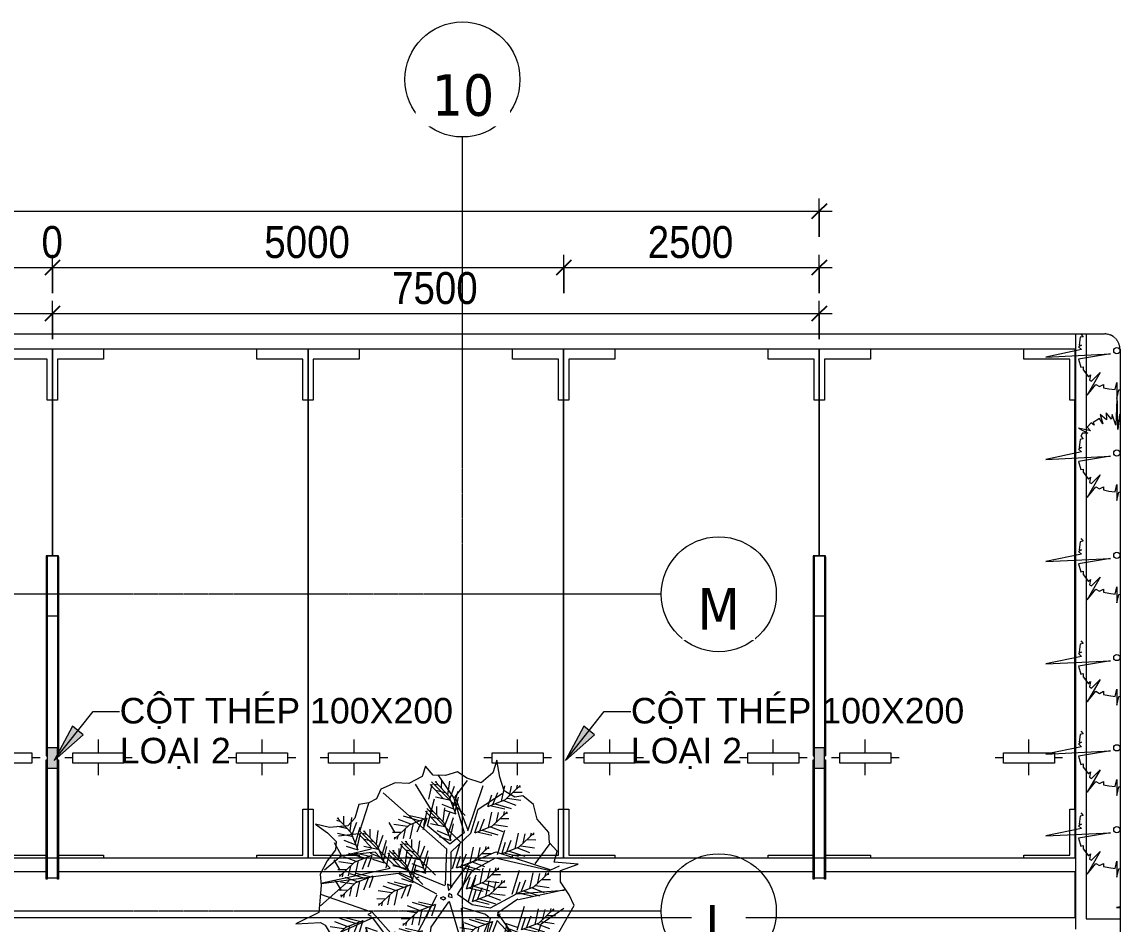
# Model space of a CAD drawing. Header units: millimetres. Extents: x 60855 to 206000, y 5274 to 78634.
# Drawn here: x 87445 to 98184, y 69812 to 78634 of the extents above; entities that cross this region are included whole.
import ezdxf

# ---------------------------------------------------------------- set-up
doc = ezdxf.new("R2010")
doc.units = ezdxf.units.MM
for name, pattern in [('Dash - Tight', [4.5, 3, -1.5]), ('Grid Line', [22.225, 12.7, -3.175, 3.175, -3.175]), ('Hidden', [7.14375, 4.7625, -2.38125])]:
    doc.linetypes.add(name, pattern=pattern)
for name, color, linetype, lineweight in [('A-ANNO-DIMS', 211, 'Continuous', 9), ('A-ANNO-DIMS-125', 211, 'Continuous', 9), ('A-DETL-GENF-1', 7, 'Continuous', 9), ('A-DETL-GENF-2', 92, 'Dash - Tight', 9), ('A-DETL-GENF-3', 92, 'Hidden', 18), ('A-DETL-THIN', 151, 'Continuous', 9), ('A-FLOR', 192, 'Continuous', 9), ('A-WALL', 113, 'Continuous', 9), ('C-PRKG', 70, 'Continuous', 9), ('G-ANNO-TEXT-1', 7, 'Continuous', 9), ('G-IMPT', 8, 'Continuous', 9), ('L-PLNT-1', 253, 'Continuous', 9), ('S-COLS', 52, 'Continuous', 9), ('S-GRID-1', 1, 'Grid Line', 9), ('S-GRID-IDEN', 1, 'Continuous', 9)]:
    doc.layers.add(name, color=color, linetype=linetype, lineweight=lineweight)
doc.styles.add('Arial', font='arial.ttf', dxfattribs={"height": 250})
doc.styles.add('Tahoma_B', font='tahomabd.ttf', dxfattribs={"height": 406.25})
doc.styles.add('UTM Avo', font='', dxfattribs={"width": 0.9, "height": 312.5})
doc.styles.get('UTM Avo').set_extended_font_data('UTM Avo')
doc.dimstyles.new('1_Dim_chi_tiet_2_5', dxfattribs={"dimscale": 304.8, "dimtxt": 312.281546, "dimasz": 0.492126, "dimexe": 0.410105, "dimexo": 0.0625, "dimgap": 0.04101, "dimtad": 1, "dimdec": 0, "dimrnd": 5, "dimzin": 0, "dimdsep": 46, "dimtxsty": 'UTM Avo', "dimblk1": 'OBLIQUE', "dimblk2": 'OBLIQUE', "dimsah": 1, "dimcen": 0.09, "dimdle": 0.410105, "dimazin": 0, "dimtfac": 1, "dimtdec": 4, "dimtix": 1, "dimtmove": 0, "dimatfit": 3, "dimfxl": 0.82021, "dimfxlon": 1, "dimtvp": 1, "dimtolj": 1, "dimtzin": 0, "dimarcsym": 2})

# ---------------------------------------------------------------- blocks, each defined once
blk = doc.blocks.new('xe oto1 - xe oto-V7-TKCS_NHÀ XE 1 - MẶT BẰNG COTE _1_000')
at = {"layer": 'C-PRKG'}
for p, q in [((-2500, 0), (0, 0)), ((-2500, -1016), (-2500, 0)), ((-500, 0), (0, 0)), ((-500, -100), (-500, 0)), ((0, 0), (0, -500)), ((0, 0), (0, -2025)), ((-2500, 0), (-2000, 0)), ((-2500, -500), (-2500, 0)), ((-2450, -100), (-2450, -500)), ((-2000, -100), (-2450, -100)), ((-2000, 0), (-2000, -100)), ((-50, -100), (-500, -100)), ((-50, -500), (-50, -100)), ((-2450, -500), (-2500, -500)), ((-2500, -500), (-2500, -1000)), ((-2500, -1000), (-2500, -500)), ((0, -500), (-50, -500)), ((0, -500), (0, -2025)), ((0, -2025), (0, -500)), ((-2050, -3950), (-2050, -3820)), ((-2050, -3950), (-2050, -3820)), ((-450, -3950), (-450, -3820)), ((-450, -3950), (-450, -3820)), ((-2300, -3950), (-1800, -3950)), ((-2300, -4050), (-2300, -3950)), ((-1800, -3950), (-1800, -4050)), ((-700, -3950), (-200, -3950)), ((-700, -4050), (-700, -3950)), ((-200, -3950), (-200, -4050)), ((-2300, -4000), (-2380, -4000)), ((-2300, -4000), (-2380, -4000)), ((-1800, -4050), (-2300, -4050)), ((-2050, -4170), (-2050, -4050)), ((-2050, -4170), (-2050, -4050)), ((-1720, -4000), (-1800, -4000)), ((-1720, -4000), (-1800, -4000)), ((-700, -4000), (-780, -4000)), ((-700, -4000), (-780, -4000)), ((-200, -4050), (-700, -4050)), ((-450, -4170), (-450, -4050)), ((-450, -4170), (-450, -4050)), ((-120, -4000), (-200, -4000)), ((-120, -4000), (-200, -4000)), ((-2500, -4500), (-2450, -4500)), ((-2450, -4500), (-2450, -4950)), ((-2450, -4950), (-2000, -4950)), ((-2000, -4950), (-2000, -4980)), ((-500, -4950), (-60, -4950)), ((-500, -4980), (-500, -4950))]:
    blk.add_line(p, q, dxfattribs=at)
blk = doc.blocks.new('xe oto1 - xe oto-V5-TKCS_NHÀ XE 1 - MẶT BẰNG COTE _1_000')
at = {"layer": 'C-PRKG'}
for p, q in [((-2500, 0), (0, 0)), ((-2500, -4980), (-2500, 0)), ((-500, 0), (0, 0)), ((-500, -100), (-500, 0)), ((0, 0), (0, -500)), ((0, 0), (0, -4980)), ((-2500, 0), (-2000, 0)), ((-2500, -500), (-2500, 0)), ((-2450, -100), (-2450, -500)), ((-2000, -100), (-2450, -100)), ((-2000, 0), (-2000, -100)), ((-50, -100), (-500, -100)), ((-50, -500), (-50, -100)), ((-2450, -500), (-2500, -500)), ((-2500, -500), (-2500, -4500)), ((-2500, -4500), (-2500, -500)), ((0, -500), (-50, -500)), ((0, -500), (0, -4500)), ((0, -4500), (0, -500)), ((-2050, -3950), (-2050, -3820)), ((-2050, -3950), (-2050, -3820)), ((-450, -3950), (-450, -3820)), ((-450, -3950), (-450, -3820)), ((-2300, -3950), (-1800, -3950)), ((-2300, -4050), (-2300, -3950)), ((-1800, -3950), (-1800, -4050)), ((-700, -3950), (-200, -3950)), ((-700, -4050), (-700, -3950)), ((-200, -3950), (-200, -4050)), ((-2300, -4000), (-2380, -4000)), ((-2300, -4000), (-2380, -4000)), ((-1800, -4050), (-2300, -4050)), ((-2050, -4170), (-2050, -4050)), ((-2050, -4170), (-2050, -4050)), ((-1720, -4000), (-1800, -4000)), ((-1720, -4000), (-1800, -4000)), ((-700, -4000), (-780, -4000)), ((-700, -4000), (-780, -4000)), ((-200, -4050), (-700, -4050)), ((-450, -4170), (-450, -4050)), ((-450, -4170), (-450, -4050)), ((-120, -4000), (-200, -4000)), ((-120, -4000), (-200, -4000)), ((-2500, -4500), (-2450, -4500)), ((-2500, -4980), (-2500, -4500)), ((-2450, -4500), (-2450, -4950)), ((-50, -4500), (0, -4500)), ((-50, -4950), (-50, -4500)), ((0, -4500), (0, -4980)), ((-2450, -4950), (-2000, -4950)), ((-2000, -4950), (-2000, -4980)), ((-500, -4950), (-50, -4950)), ((-500, -4980), (-500, -4950))]:
    blk.add_line(p, q, dxfattribs=at)
blk = doc.blocks.new('xe oto1 - xe oto-615462-TKCS_NHÀ XE 1 - MẶT BẰNG COTE _1_000')
at = {"layer": 'C-PRKG'}
for p, q in [((-2500, 0), (0, 0)), ((-2500, -2025), (-2500, 0)), ((-500, 0), (0, 0)), ((-500, -100), (-500, 0)), ((0, 0), (0, -500)), ((0, 0), (0, -4980)), ((-2500, 0), (-2000, 0)), ((-2500, -500), (-2500, 0)), ((-2450, -100), (-2450, -500)), ((-2000, -100), (-2450, -100)), ((-2000, 0), (-2000, -100)), ((-50, -100), (-500, -100)), ((-50, -500), (-50, -100)), ((-2450, -500), (-2500, -500)), ((-2500, -500), (-2500, -2025)), ((-2500, -2025), (-2500, -500)), ((0, -500), (-50, -500)), ((0, -500), (0, -4500)), ((0, -4500), (0, -500)), ((-2050, -3950), (-2050, -3820)), ((-2050, -3950), (-2050, -3820)), ((-450, -3950), (-450, -3820)), ((-450, -3950), (-450, -3820)), ((-2300, -3950), (-1800, -3950)), ((-2300, -4050), (-2300, -3950)), ((-1800, -3950), (-1800, -4050)), ((-700, -3950), (-200, -3950)), ((-700, -4050), (-700, -3950)), ((-200, -3950), (-200, -4050)), ((-2300, -4000), (-2380, -4000)), ((-2300, -4000), (-2380, -4000)), ((-1800, -4050), (-2300, -4050)), ((-2050, -4170), (-2050, -4050)), ((-2050, -4170), (-2050, -4050)), ((-1720, -4000), (-1800, -4000)), ((-1720, -4000), (-1800, -4000)), ((-700, -4000), (-780, -4000)), ((-700, -4000), (-780, -4000)), ((-200, -4050), (-700, -4050)), ((-450, -4170), (-450, -4050)), ((-450, -4170), (-450, -4050)), ((-120, -4000), (-200, -4000)), ((-120, -4000), (-200, -4000)), ((-50, -4500), (0, -4500)), ((-50, -4950), (-50, -4500)), ((0, -4500), (0, -4980)), ((-2440, -4950), (-2000, -4950)), ((-2000, -4950), (-2000, -4980)), ((-500, -4950), (-50, -4950)), ((-500, -4980), (-500, -4950))]:
    blk.add_line(p, q, dxfattribs=at)
blk = doc.blocks.new('xe oto1 - xe oto-V3-TKCS_NHÀ XE 1 - MẶT BẰNG COTE _1_000')
at = {"layer": 'C-PRKG'}
for p, q in [((-2500, 0), (0, 0)), ((-2500, -4980), (-2500, 0)), ((-500, 0), (0, 0)), ((-500, -100), (-500, 0)), ((0, 0), (0, -500)), ((0, 0), (0, -2025)), ((-2500, 0), (-2000, 0)), ((-2500, -500), (-2500, 0)), ((-2450, -100), (-2450, -500)), ((-2000, -100), (-2450, -100)), ((-2000, 0), (-2000, -100)), ((-50, -100), (-500, -100)), ((-50, -500), (-50, -100)), ((-2450, -500), (-2500, -500)), ((-2500, -500), (-2500, -4500)), ((-2500, -4500), (-2500, -500)), ((0, -500), (-50, -500)), ((0, -500), (0, -2025)), ((0, -2025), (0, -500)), ((-2050, -3950), (-2050, -3820)), ((-2050, -3950), (-2050, -3820)), ((-450, -3950), (-450, -3820)), ((-450, -3950), (-450, -3820)), ((-2300, -3950), (-1800, -3950)), ((-2300, -4050), (-2300, -3950)), ((-1800, -3950), (-1800, -4050)), ((-700, -3950), (-200, -3950)), ((-700, -4050), (-700, -3950)), ((-200, -3950), (-200, -4050)), ((-2300, -4000), (-2380, -4000)), ((-2300, -4000), (-2380, -4000)), ((-1800, -4050), (-2300, -4050)), ((-2050, -4170), (-2050, -4050)), ((-2050, -4170), (-2050, -4050)), ((-1720, -4000), (-1800, -4000)), ((-1720, -4000), (-1800, -4000)), ((-700, -4000), (-780, -4000)), ((-700, -4000), (-780, -4000)), ((-200, -4050), (-700, -4050)), ((-450, -4170), (-450, -4050)), ((-450, -4170), (-450, -4050)), ((-120, -4000), (-200, -4000)), ((-120, -4000), (-200, -4000)), ((-2500, -4500), (-2450, -4500)), ((-2500, -4980), (-2500, -4500)), ((-2450, -4500), (-2450, -4950)), ((-2450, -4950), (-2000, -4950)), ((-2000, -4950), (-2000, -4980)), ((-500, -4950), (-60, -4950)), ((-500, -4980), (-500, -4950))]:
    blk.add_line(p, q, dxfattribs=at)
blk = doc.blocks.new('CAY GIANG HUONG - CAY GIANG HUONG_dwg-2249777-TKCS_NHÀ XE 1 - MẶT BẰNG COTE _1_000')
at = {"layer": 'G-IMPT'}
for p, q in [((-172, 1068), (-368, 1383)), ((-205, 1203), (-164, 1385)), ((-26, 1206), (-188, 1381)), ((242, 1000), (-171, 1413)), ((-91, 1372), (-132, 1382)), ((-111, 1404), (-112, 1417)), ((-47, 1330), (-46, 1436)), ((29, 1254), (52, 1420)), ((56, 1212), (112, 1362)), ((273, 815), (459, 1368)), ((685, 1175), (725, 1365)), ((781, 1243), (808, 1360)), ((872, 1332), (882, 1373)), ((903, 1352), (917, 1352)), ((66, 1185), (-124, 1225)), ((-2, 1281), (-119, 1308)), ((95, 1109), (154, 1301)), ((117, 1043), (158, 1226)), ((519, 1112), (566, 1255)), ((580, 1137), (638, 1283)), ((753, 1212), (920, 1189)), ((830, 1288), (936, 1286)), ((184, 675), (-230, 1088)), ((-169, 1079), (-170, 1092)), ((-105, 1005), (-104, 1111)), ((104, 1081), (-42, 1138)), ((-30, 928), (-7, 1095)), ((543, 1124), (726, 1083)), ((609, 1146), (801, 1087)), ((711, 1185), (862, 1129)), ((-1286, 930), (-1327, 940)), ((-1307, 962), (-1307, 975)), ((-1242, 888), (-1241, 994)), ((-1167, 811), (-1144, 978)), ((-422, 896), (-573, 953)), ((-320, 935), (-512, 995)), ((-254, 957), (-437, 998)), ((-291, 945), (-349, 799)), ((-230, 970), (-277, 826)), ((-264, 878), (-223, 1060)), ((-84, 881), (-246, 1055)), ((-149, 1047), (-190, 1057)), ((-61, 956), (-177, 983)), ((129, 1020), (-15, 1067)), ((-3, 886), (54, 1037)), ((36, 784), (96, 976)), ((421, 815), (478, 961)), ((526, 852), (565, 1043)), ((622, 921), (649, 1038)), ((670, 965), (776, 964)), ((712, 1009), (723, 1050)), ((744, 1030), (758, 1030)), ((-1198, 839), (-1315, 866)), ((-1140, 769), (-1083, 920)), ((-1101, 667), (-1042, 859)), ((-985, 802), (-985, 816)), ((-920, 729), (-919, 834)), ((-845, 652), (-822, 818)), ((-693, 916), (-621, 791)), ((-464, 869), (-631, 892)), ((-492, 838), (-519, 722)), ((-396, 907), (-436, 716)), ((8, 860), (-183, 900)), ((46, 755), (-101, 813)), ((58, 718), (99, 901)), ((360, 790), (407, 933)), ((449, 824), (642, 765)), ((552, 863), (702, 806)), ((594, 890), (760, 867)), ((635, 526), (725, 821)), ((-1129, 743), (-1320, 783)), ((-1092, 638), (-1238, 696)), ((-1079, 601), (-1038, 784)), ((-964, 771), (-1005, 781)), ((-876, 680), (-992, 707)), ((-818, 610), (-761, 760)), ((-779, 508), (-719, 700)), ((-541, 794), (-647, 795)), ((-615, 730), (-628, 729)), ((-583, 750), (-593, 709)), ((-124, 271), (-537, 684)), ((-477, 675), (-478, 689)), ((-413, 602), (-412, 707)), ((-338, 525), (-315, 691)), ((71, 694), (-73, 742)), ((384, 802), (566, 761)), ((687, 531), (734, 675)), ((748, 556), (805, 702)), ((853, 594), (892, 784)), ((949, 663), (976, 779)), ((998, 707), (1103, 706)), ((1040, 751), (1050, 792)), ((1071, 771), (1085, 772)), ((-1067, 577), (-1210, 624)), ((-991, 479), (-1183, 538)), ((-925, 501), (-1108, 542)), ((-807, 584), (-998, 623)), ((-757, 442), (-716, 624)), ((-724, 363), (-683, 546)), ((-545, 366), (-706, 541)), ((-277, 160), (-690, 573)), ((-610, 533), (-651, 543)), ((-630, 564), (-631, 578)), ((-572, 474), (-531, 657)), ((-566, 491), (-565, 597)), ((-392, 477), (-554, 652)), ((-457, 643), (-498, 654)), ((-490, 414), (-467, 580)), ((-369, 553), (-485, 580)), ((-311, 483), (-254, 633)), ((-271, 380), (-212, 573)), ((84, 356), (175, 651)), ((302, 424), (342, 615)), ((398, 493), (425, 610)), ((447, 537), (553, 536)), ((489, 581), (499, 622)), ((521, 602), (534, 602)), ((711, 544), (893, 503)), ((777, 565), (969, 506)), ((879, 605), (1029, 548)), ((921, 632), (1087, 608)), ((1098, 412), (1279, 658)), ((-1364, 459), (-1291, 334)), ((-1135, 412), (-1302, 436)), ((-1093, 439), (-1244, 496)), ((-1067, 450), (-1107, 260)), ((-962, 488), (-1020, 342)), ((-901, 513), (-948, 369)), ((-769, 479), (-916, 536)), ((-744, 418), (-888, 465)), ((-521, 442), (-638, 469)), ((-300, 457), (-490, 496)), ((-463, 372), (-407, 522)), ((-424, 270), (-365, 462)), ((-262, 352), (-408, 409)), ((-250, 315), (-209, 497)), ((136, 362), (184, 505)), ((197, 387), (255, 533)), ((328, 435), (479, 378)), ((370, 462), (537, 439)), ((-1212, 337), (-1318, 338)), ((-1285, 273), (-1299, 272)), ((-1254, 293), (-1264, 252)), ((-1163, 382), (-1190, 265)), ((-975, 228), (-1167, 287)), ((-909, 250), (-1091, 291)), ((-453, 346), (-643, 386)), ((-415, 241), (-561, 299)), ((-402, 204), (-361, 387)), ((-237, 291), (-381, 338)), ((160, 374), (343, 333)), ((203, 100), (294, 394)), ((226, 396), (418, 337)), ((317, 130), (374, 276)), ((422, 168), (461, 358)), ((518, 236), (545, 353)), ((566, 281), (672, 280)), ((608, 325), (619, 366)), ((640, 345), (654, 346)), ((814, 40), (904, 335)), ((1032, 108), (1071, 299)), ((1128, 177), (1155, 293)), ((1218, 265), (1229, 306)), ((1250, 285), (1264, 286)), ((-1527, -104), (-1176, 209)), ((-1348, 209), (-1275, 83)), ((-1119, 162), (-1285, 185)), ((-1077, 189), (-1227, 245)), ((-1051, 199), (-1091, 9)), ((-946, 237), (-1003, 91)), ((-885, 262), (-932, 119)), ((-613, 83), (-763, 140)), ((-511, 123), (-703, 182)), ((-445, 144), (-628, 185)), ((-390, 180), (-533, 227)), ((-421, 157), (-468, 13)), ((256, 105), (303, 249)), ((277, -56), (367, 239)), ((345, 139), (537, 80)), ((448, 178), (598, 122)), ((490, 205), (656, 182)), ((495, 12), (535, 202)), ((591, 80), (618, 197)), ((682, 169), (692, 210)), ((713, 189), (727, 190)), ((866, 45), (913, 189)), ((927, 70), (984, 216)), ((1100, 146), (1266, 123)), ((1176, 221), (1282, 220)), ((-1196, 87), (-1301, 88)), ((-1269, 22), (-1283, 22)), ((-1238, 42), (-1248, 1)), ((-1147, 131), (-1174, 14)), ((-655, 56), (-822, 79)), ((-683, 25), (-710, -91)), ((-587, 94), (-627, -96)), ((-482, 132), (-540, -14)), ((280, 117), (462, 76)), ((329, -51), (376, 93)), ((390, -26), (448, 120)), ((521, 23), (671, -34)), ((563, 50), (729, 26)), ((640, 125), (745, 124)), ((890, 58), (1072, 17)), ((1460, 92), (891, -28)), ((955, 80), (1148, 20)), ((1058, 119), (1208, 62)), ((-732, -19), (-838, -18)), ((-805, -83), (-819, -84)), ((-774, -63), (-784, -104)), ((-316, -159), (-466, -102)), ((-213, -120), (-405, -60)), ((-148, -98), (-330, -57)), ((-185, -110), (-242, -257)), ((-124, -85), (-171, -229)), ((353, -39), (536, -80)), ((419, -17), (611, -76)), ((878, -400), (968, -105)), ((1283, -175), (1293, -134)), ((-1098, -318), (-1290, -258)), ((-1033, -296), (-1215, -255)), ((-434, -261), (-540, -260)), ((-358, -186), (-524, -163)), ((-386, -217), (-413, -333)), ((-290, -148), (-329, -339)), ((550, -307), (368, -266)), ((930, -395), (977, -251)), ((991, -370), (1048, -224)), ((1096, -332), (1136, -141)), ((1192, -263), (1219, -147)), ((1241, -219), (1346, -220)), ((1314, -155), (1328, -154)), ((-1243, -384), (-1409, -361)), ((-1201, -357), (-1351, -300)), ((-1175, -346), (-1214, -537)), ((-1070, -309), (-1127, -455)), ((-1009, -283), (-1056, -427)), ((-965, -388), (-1006, -571)), ((-978, -364), (-834, -411)), ((-373, -442), (-565, -382)), ((-508, -325), (-522, -326)), ((-307, -420), (-490, -379)), ((-476, -305), (-487, -346)), ((340, -395), (174, -372)), ((382, -368), (232, -311)), ((484, -329), (292, -269)), ((408, -357), (369, -548)), ((513, -320), (456, -466)), ((574, -294), (527, -438)), ((744, -338), (703, -521)), ((731, -315), (875, -362)), ((757, -376), (903, -433)), ((954, -382), (1136, -423)), ((1020, -360), (1212, -420)), ((1122, -321), (1272, -378)), ((1164, -294), (1330, -317)), ((-1319, -459), (-1425, -458)), ((-1393, -524), (-1407, -524)), ((-1361, -503), (-1372, -544)), ((-1271, -415), (-1298, -531)), ((-943, -454), (-1003, -646)), ((-804, -526), (-997, -730)), ((-953, -425), (-806, -483)), ((-915, -530), (-724, -570)), ((-517, -508), (-683, -485)), ((-475, -481), (-625, -424)), ((-449, -470), (-489, -661)), ((-344, -433), (-401, -579)), ((-283, -407), (-330, -551)), ((263, -470), (158, -469)), ((190, -535), (176, -535)), ((221, -514), (211, -555)), ((312, -426), (285, -542)), ((766, -404), (706, -596)), ((805, -507), (748, -657)), ((794, -481), (985, -520)), ((900, -568), (1205, -526)), ((1066, -498), (1025, -680)), ((1054, -474), (1197, -521)), ((1079, -535), (1225, -592)), ((-904, -556), (-961, -707)), ((-877, -598), (-900, -765)), ((-846, -626), (-730, -653)), ((-594, -583), (-699, -582)), ((-667, -648), (-681, -648)), ((-462, -721), (-654, -661)), ((-636, -627), (-646, -668)), ((-397, -699), (-579, -658)), ((-545, -539), (-572, -655)), ((374, -729), (182, -669)), ((440, -707), (257, -666)), ((832, -549), (809, -715)), ((863, -576), (979, -604)), ((907, -625), (906, -731)), ((951, -667), (992, -678)), ((1088, -564), (1029, -756)), ((1127, -666), (1070, -816)), ((1116, -640), (1307, -680)), ((1429, -657), (1375, -704)), ((-1035, -715), (-1353, -730)), ((-1123, -1024), (-981, -712)), ((-881, -821), (-801, -777)), ((-802, -675), (-803, -781)), ((-607, -787), (-773, -764)), ((-758, -717), (-717, -727)), ((-737, -748), (-737, -762)), ((-565, -760), (-715, -703)), ((-539, -749), (-578, -940)), ((-434, -711), (-491, -857)), ((-373, -686), (-420, -830)), ((230, -795), (64, -772)), ((272, -768), (122, -711)), ((298, -757), (258, -948)), ((403, -719), (345, -866)), ((464, -694), (417, -838)), ((525, -799), (669, -846)), ((972, -699), (972, -712)), ((1154, -708), (1131, -874)), ((1185, -736), (1302, -763)), ((1229, -785), (1228, -890)), ((-683, -862), (-789, -861)), ((-757, -926), (-771, -927)), ((-725, -906), (-736, -947)), ((-635, -818), (-662, -934)), ((-63, -998), (-255, -939)), ((3, -976), (-180, -935)), ((153, -870), (47, -869)), ((80, -935), (66, -935)), ((111, -914), (101, -955)), ((202, -826), (175, -942)), ((537, -823), (496, -1005)), ((559, -888), (500, -1080)), ((550, -860), (696, -917)), ((959, -900), (1207, -840)), ((1273, -827), (1314, -837)), ((1294, -858), (1294, -872)), ((-724, -1082), (-875, -1025)), ((-622, -1043), (-814, -983)), ((-556, -1021), (-739, -980)), ((-698, -1071), (-738, -1262)), ((-593, -1033), (-651, -1180)), ((-532, -1008), (-579, -1152)), ((-207, -1064), (-374, -1041)), ((-165, -1037), (-316, -981)), ((-139, -1027), (-179, -1217)), ((-34, -989), (-92, -1135)), ((27, -964), (-20, -1107)), ((344, -1111), (152, -1052)), ((410, -1089), (228, -1048)), ((598, -991), (542, -1141)), ((588, -965), (778, -1004)), ((625, -1033), (602, -1199)), ((656, -1061), (773, -1088)), ((-843, -1184), (-949, -1183)), ((-766, -1109), (-933, -1086)), ((-794, -1140), (-821, -1256)), ((-367, -1147), (-648, -1367)), ((-284, -1140), (-390, -1138)), ((-357, -1204), (-371, -1205)), ((-326, -1184), (-336, -1225)), ((-235, -1095), (-262, -1212)), ((-29, -1131), (44, -1256)), ((200, -1177), (34, -1154)), ((242, -1150), (92, -1094)), ((268, -1140), (229, -1330)), ((312, -1452), (414, -1089)), ((373, -1102), (316, -1248)), ((434, -1077), (387, -1221)), ((493, -1206), (688, -1316)), ((701, -1109), (700, -1215)), ((745, -1151), (786, -1162)), ((765, -1183), (766, -1197)), ((-916, -1249), (-930, -1249)), ((-885, -1228), (-895, -1269)), ((-169, -1380), (-361, -1320)), ((-104, -1358), (-286, -1317)), ((-53, -1300), (144, -1490)), ((123, -1253), (18, -1252)), ((50, -1317), (36, -1318)), ((81, -1297), (71, -1338)), ((172, -1208), (145, -1325)), ((621, -1255), (702, -1212)), ((-314, -1446), (-480, -1423)), ((-272, -1419), (-422, -1362)), ((-246, -1408), (-285, -1599)), ((-141, -1370), (-198, -1517)), ((-80, -1345), (-127, -1489)), ((-390, -1521), (-496, -1520)), ((-464, -1585), (-478, -1586)), ((-432, -1565), (-443, -1606)), ((-342, -1477), (-369, -1593))]:
    blk.add_line(p, q, dxfattribs=at)
at = {"layer": 'G-IMPT', "flags": 128}
for points in [[(1327, 432), (1366, 567), (1272, 669), (1263, 796), (1120, 958), (1076, 1138), (944, 1243), (846, 1225), (718, 1302), (664, 1469), (626, 1680), (578, 1523), (436, 1400), (261, 1458), (146, 1536), (2, 1491), (-150, 1494), (-246, 1605), (-287, 1480), (-448, 1392), (-615, 1402), (-790, 1322), (-845, 1204), (-938, 1158), (-1061, 1136), (-1108, 970), (-1192, 876), (-1416, 856), (-1588, 895), (-1443, 792), (-1335, 683), (-1343, 583), (-1445, 447), (-1530, 284), (-1519, 148), (-1549, -183), (-1828, -321), (-1527, -308), (-1472, -337), (-1399, -463), (-1386, -608), (-1287, -808), (-1167, -915), (-1114, -1073), (-990, -1130), (-830, -1250), (-730, -1242), (-697, -1286), (-704, -1465), (-557, -1291), (-508, -1430), (-438, -1467), (-317, -1505), (-286, -1539), (-233, -1480), (80, -1465), (166, -1519), (320, -1462), (437, -1481), (553, -1638), (661, -1816), (618, -1646), (576, -1407), (634, -1308), (913, -1239), (1007, -1124), (1150, -931), (1231, -887), (1355, -875), (1383, -673), (1317, -586), (1370, -458), (1572, -97), (1511, 31), (1408, 190), (1408, 328), (1622, 405)], [(24, 164), (38, 84), (83, 133)], [(-66, -9), (-24, -30), (6, -10), (-29, 6)], [(34, 11), (82, -1), (77, 33), (44, 48)]]:
    blk.add_lwpolyline(points, close=True, dxfattribs=at)
for points in [[(-94, 1499), (104, 1215), (229, 792), (54, 650), (-220, 877), (-134, 1207)], [(127, 1021), (44, 1234), (-128, 1416)], [(274, 829), (119, 1232), (269, 1428)], [(521, 1113), (734, 1197), (915, 1369)], [(2, 150), (15, 591), (-763, 1280)], [(65, 125), (70, 558), (308, 784), (398, 1079), (691, 1272)], [(-6, 141), (-631, 398), (-1045, 811), (-937, 1153)], [(69, 696), (-15, 909), (-186, 1090)], [(-1068, 579), (-1152, 792), (-1323, 973)], [(-232, 968), (-445, 884), (-626, 713)], [(361, 791), (575, 875), (756, 1047)], [(-746, 419), (-830, 633), (-1001, 814)], [(-899, 604), (-1061, 779), (-1308, 748)], [(-239, 292), (-323, 506), (-494, 687)], [(688, 533), (902, 617), (1083, 788)], [(-1509, 177), (-677, 360), (-859, 553), (-1265, 507), (-907, 596)], [(-1478, 336), (-1272, 513), (-1356, 666)], [(-392, 182), (-475, 395), (-647, 576)], [(73, 134), (285, 415), (617, 557), (1288, 338), (1392, 386)], [(138, 363), (351, 447), (532, 619)], [(-903, 511), (-1116, 427), (-1297, 256)], [(1452, 83), (866, 40), (546, -129), (325, -90), (146, 38), (330, 328), (613, 483), (1280, 329)], [(-106, 42), (-580, 291), (-1517, 168)], [(257, 107), (471, 191), (652, 362)], [(867, 47), (1081, 131), (1262, 302)], [(-887, 261), (-1100, 177), (-1281, 5)], [(-423, 155), (-636, 71), (-817, -100)], [(-327, 248), (-363, 234), (-322, 212)], [(331, -49), (544, 35), (725, 206)], [(-107, 28), (-386, -521), (-635, -472), (-891, -184), (-1525, 35)], [(-125, -87), (-339, -171), (-520, -342)], [(-301, -1471), (-396, -1028), (-220, -746), (-175, -365), (39, -55)], [(47, -46), (201, -573), (101, -1030), (-166, -1497)], [(193, -129), (244, -580), (121, -1049), (304, -1460)], [(201, -120), (491, -205), (545, -253), (378, -979), (555, -1370)], [(884, -22), (635, -193), (900, -568), (989, -1099)], [(1104, -530), (1168, -321), (1446, -130)], [(-722, -474), (-888, -249), (-1428, -488)], [(-914, -193), (-951, -207), (-909, -228)], [(669, -204), (632, -218), (674, -239)], [(932, -393), (1145, -309), (1326, -138)], [(-1010, -285), (-1224, -369), (-1405, -540)], [(-976, -366), (-892, -579), (-721, -760)], [(573, -296), (359, -380), (178, -551)], [(893, -562), (630, -281), (483, -667), (709, -976), (928, -1155)], [(733, -316), (817, -530), (988, -711)], [(-1021, -1131), (-692, -1031), (-369, -818), (-320, -736), (-309, -558), (-416, -651), (-797, -532)], [(-1018, -726), (-824, -493), (-715, -480)], [(-285, -409), (-498, -493), (-679, -664)], [(1055, -476), (1139, -689), (1311, -870)], [(558, -604), (522, -618), (563, -639)], [(-374, -688), (-588, -772), (-769, -943)], [(462, -696), (249, -780), (68, -951)], [(794, -1238), (680, -981), (487, -732), (470, -764), (424, -926)], [(527, -800), (610, -1014), (782, -1195)], [(121, -873), (84, -887), (126, -909)], [(-534, -1010), (-747, -1094), (-928, -1265)], [(25, -966), (-188, -1049), (-369, -1221)], [(433, -1079), (219, -1162), (38, -1334)], [(15, -1254), (-22, -1269), (20, -1290)], [(-81, -1347), (-295, -1431), (-476, -1602)]]:
    blk.add_lwpolyline(points, dxfattribs=at)
blk = doc.blocks.new('CAY GIANG HUONG - CAY GIANG HUONG-2249851-TKCS_NHÀ XE 1 - MẶT BẰNG COTE _1_000')
at = {"xscale": 0.8, "yscale": 0.8, "zscale": 0.8}
blk.add_blockref('CAY GIANG HUONG - CAY GIANG HUONG_dwg-2249777-TKCS_NHÀ XE 1 - MẶT BẰNG COTE _1_000', (0, 0), dxfattribs=at)
blk = doc.blocks.new('CAY MAI VAN PHUC - CAY DUC SOC_dwg-2256080-TKCS_NHÀ XE 1 - MẶT BẰNG COTE _1_000')
at = {"layer": 'G-IMPT', "flags": 128}
blk.add_lwpolyline([(-446, 207), (-419, 174), (-453, 167), (-466, 68), (-439, 68), (-473, 48), (-439, 14), (-878, -79), (-80, -39), (-473, -105), (-446, -205), (-419, -198), (-419, -238), (-353, -324), (-326, -298), (-340, -364), (-313, -378), (-207, -271), (-366, -550), (-260, -418), (-213, -444), (-167, -418), (-167, -457), (-100, -471), (-20, -481), (0, -391), (0, -590), (26, -484), (40, -482)], dxfattribs=at)
at = {"layer": 'G-IMPT'}
blk.add_circle((0, 0), 38.6, dxfattribs=at)
blk = doc.blocks.new('CAY MAI VAN PHUC - CAY BONG TRANG-2256081-TKCS_NHÀ XE 1 - MẶT BẰNG COTE _1_000')
at = {"xscale": 0.7894736842105263, "yscale": 0.7894736842105263, "zscale": 0.7894736842105263}
blk.add_blockref('CAY MAI VAN PHUC - CAY DUC SOC_dwg-2256080-TKCS_NHÀ XE 1 - MẶT BẰNG COTE _1_000', (0, 0), dxfattribs=at)
blk = doc.blocks.new('CAY MAI VAN PHUC - CAY DUC SOC_dwg-V16-TKCS_NHÀ XE 1 - MẶT BẰNG COTE _1_000')
at = {"layer": 'G-IMPT'}
blk.add_line((40, 482), (33, 479), dxfattribs=at)
at = {"layer": 'G-IMPT', "flags": 128}
blk.add_lwpolyline([(33, 479), (13, 293), (6, 772), (-14, 347), (-60, 479), (-67, 420), (-133, 499), (-127, 413), (-207, 479), (-173, 360), (-213, 426), (-293, 380), (-280, 347), (-320, 373), (-366, 320), (-326, 274), (-473, 307), (-360, 247), (-426, 247), (-446, 207), (-419, 174), (-453, 167), (-466, 68), (-439, 68), (-473, 48), (-439, 14), (-878, -79), (-80, -39), (-473, -105), (-446, -205), (-419, -198), (-419, -238), (-353, -324), (-326, -298), (-340, -364), (-313, -378), (-207, -271), (-366, -550), (-260, -418), (-213, -444), (-167, -418), (-167, -457), (-100, -471), (-20, -481), (0, -391), (0, -590), (26, -484), (40, -482)], dxfattribs=at)
at = {"layer": 'G-IMPT'}
blk.add_circle((0, 0), 38.6, dxfattribs=at)
blk = doc.blocks.new('CAY MAI VAN PHUC - CAY BONG TRANG-V17-TKCS_NHÀ XE 1 - MẶT BẰNG COTE _1_000')
at = {"xscale": 0.7894736842105263, "yscale": 0.7894736842105263, "zscale": 0.7894736842105263}
blk.add_blockref('CAY MAI VAN PHUC - CAY DUC SOC_dwg-V16-TKCS_NHÀ XE 1 - MẶT BẰNG COTE _1_000', (0, 0), dxfattribs=at)
blk = doc.blocks.new('TRỤ ĐỂ XE - TRỤ ĐỂ XE-2599185-TKCS_NHÀ XE 1 - MẶT BẰNG COTE _1_000')
at = {"layer": 'S-COLS'}
for p, q in [((-60, 961), (-60, 1185)), ((-60, 1185), (-50, 1185)), ((-50, 1185), (-50, 961)), ((50, 961), (50, 1185)), ((50, 1185), (60, 1185)), ((60, 1185), (60, 961)), ((-50, 1177), (50, 1177)), ((50, 978), (-50, 978)), ((-60, 20), (-60, 961)), ((-50, 961), (-60, 961)), ((-50, 961), (-50, 100)), ((50, 100), (50, 961)), ((60, 961), (50, 961)), ((60, 961), (60, 20)), ((-50, 20), (-60, 20)), ((60, 20), (50, 20)), ((-60, -1363), (-60, -20)), ((-50, -20), (-60, -20)), ((-50, -1363), (-50, -100)), ((60, -20), (50, -20)), ((50, -1363), (50, -100)), ((60, -1363), (60, -20)), ((-60, -1966), (-60, -1363)), ((-50, -1363), (-60, -1363)), ((-50, -1966), (-50, -1363)), ((-50, -1388), (50, -1388)), ((50, -1966), (50, -1363)), ((60, -1363), (50, -1363)), ((60, -1966), (60, -1363)), ((-50, -1966), (-60, -1966)), ((-60, -1966), (-60, -1975)), ((-60, -1975), (60, -1975)), ((-50, -1974), (-50, -1966)), ((-50, -1974), (50, -1974)), ((60, -1966), (50, -1966)), ((50, -1974), (50, -1966)), ((60, -1975), (60, -1966))]:
    blk.add_line(p, q, dxfattribs=at)
blk = doc.blocks.new('CAY MAI VAN PHUC - CAY DUC SOC_dwg-V37-TKCS_NHÀ XE 1 - MẶT BẰNG COTE _1_000')
at = {"layer": 'G-IMPT', "flags": 128}
blk.add_lwpolyline([(-834, -69), (-878, -79), (-834, -76)], dxfattribs=at)
blk = doc.blocks.new('CAY MAI VAN PHUC - CAY BONG TRANG-V38-TKCS_NHÀ XE 1 - MẶT BẰNG COTE _1_000')
at = {"xscale": 0.7894736842105263, "yscale": 0.7894736842105263, "zscale": 0.7894736842105263}
blk.add_blockref('CAY MAI VAN PHUC - CAY DUC SOC_dwg-V37-TKCS_NHÀ XE 1 - MẶT BẰNG COTE _1_000', (0, 0), dxfattribs=at)
blk = doc.blocks.new('BORDER VIEW - BORDER VIEW-4801060-TKCS_NHÀ XE 1 - MẶT BẰNG COTE _1_000')
at = {"layer": 'A-DETL-GENF-3'}
for p, q in [((150, 24386), (35281, 24386)), ((35431, 24236), (35431, 1397))]:
    blk.add_line(p, q, dxfattribs=at)
blk.add_arc((35281, 24236), 150, 0, 90, dxfattribs=at)
blk = doc.blocks.new('Grid - M_Grid Head - Circle-353313-TKCS_NHÀ XE 1 - MẶT BẰNG COTE _1_000')
at = {"layer": 'S-GRID-IDEN'}
blk.add_circle((0, 0), 4.5, dxfattribs=at)
blk = doc.blocks.new('DIMBLOCK16-TKCS_NHÀ XE 1 - MẶT BẰNG COTE _1_000')
at = {"layer": 'A-ANNO-DIMS-125'}
for p, q in [((73163, 75532), (73163, 75907)), ((87743, 75532), (87743, 75907)), ((73163, 75782), (87743, 75782)), ((73163, 75782), (73163, 75532)), ((87743, 75782), (87743, 75532))]:
    blk.add_line(p, q, dxfattribs=at)
at = {"layer": 'A-ANNO-DIMS-125', "lineweight": 25}
for p, q in [((73163, 75782), (73238, 75857)), ((87743, 75782), (87818, 75857)), ((73163, 75782), (73088, 75707)), ((87743, 75782), (87668, 75707))]:
    blk.add_line(p, q, dxfattribs=at)
at = {"layer": 'A-ANNO-DIMS-125', "color": 0, "insert": (79918, 76188), "char_height": 312.5, "width": 1283.82, "attachment_point": 1, "line_spacing_factor": 1.110334, "style": 'UTM Avo'}
blk.add_mtext('14580', dxfattribs=at)
blk = doc.blocks.new('_Oblique')
at = {"color": 0, "linetype": 'ByBlock', "lineweight": -2}
blk.add_line((-0.5, -0.5), (0.5, 0.5), dxfattribs=at)
blk = doc.blocks.new('DIMBLOCK17-TKCS_NHÀ XE 1 - MẶT BẰNG COTE _1_000')
at = {"layer": 'A-ANNO-DIMS-125'}
for p, q in [((87743, 75532), (87743, 75907)), ((95243, 75532), (95243, 75907)), ((87743, 75782), (95368, 75782)), ((87743, 75782), (87743, 75532)), ((95243, 75782), (95243, 75532))]:
    blk.add_line(p, q, dxfattribs=at)
at = {"layer": 'A-ANNO-DIMS-125', "lineweight": 25}
for p, q in [((87743, 75782), (87818, 75857)), ((95243, 75782), (95318, 75857)), ((87743, 75782), (87668, 75707)), ((95243, 75782), (95168, 75707))]:
    blk.add_line(p, q, dxfattribs=at)
at = {"layer": 'A-ANNO-DIMS-125', "color": 0, "insert": (91065, 76188), "char_height": 312.5, "width": 1027.06, "attachment_point": 1, "line_spacing_factor": 1.110334, "style": 'UTM Avo'}
blk.add_mtext('7500', dxfattribs=at)
blk = doc.blocks.new('DIMBLOCK22-TKCS_NHÀ XE 1 - MẶT BẰNG COTE _1_000')
at = {"layer": 'A-ANNO-DIMS-125'}
for p, q in [((73163, 75982), (73163, 76357)), ((87743, 75982), (87743, 76357)), ((73163, 76232), (87743, 76232)), ((73163, 76232), (73163, 75982)), ((87743, 76232), (87743, 75982))]:
    blk.add_line(p, q, dxfattribs=at)
at = {"layer": 'A-ANNO-DIMS-125', "lineweight": 25}
for p, q in [((73163, 76232), (73238, 76307)), ((87743, 76232), (87818, 76307)), ((73163, 76232), (73088, 76157)), ((87743, 76232), (87668, 76157))]:
    blk.add_line(p, q, dxfattribs=at)
at = {"layer": 'A-ANNO-DIMS-125', "color": 0, "insert": (79918, 76638), "char_height": 312.5, "width": 1283.82, "attachment_point": 1, "line_spacing_factor": 1.110334, "style": 'UTM Avo'}
blk.add_mtext('14580', dxfattribs=at)
blk = doc.blocks.new('DIMBLOCK23-TKCS_NHÀ XE 1 - MẶT BẰNG COTE _1_000')
at = {"layer": 'A-ANNO-DIMS-125'}
for p, q in [((87743, 75982), (87743, 76357)), ((87743, 75982), (87743, 76357)), ((87743, 76232), (87743, 76232)), ((87743, 76232), (87743, 75982)), ((87743, 76232), (87743, 75982))]:
    blk.add_line(p, q, dxfattribs=at)
at = {"layer": 'A-ANNO-DIMS-125', "lineweight": 25}
for q in [(87818, 76307), (87818, 76307), (87668, 76157), (87668, 76157)]:
    blk.add_line((87743, 76232), q, dxfattribs=at)
at = {"layer": 'A-ANNO-DIMS-125', "color": 0, "insert": (87636, 76638), "char_height": 312, "width": 256.76, "attachment_point": 1, "line_spacing_factor": 1.110334, "style": 'UTM Avo'}
blk.add_mtext('0', dxfattribs=at)
blk = doc.blocks.new('DIMBLOCK24-TKCS_NHÀ XE 1 - MẶT BẰNG COTE _1_000')
at = {"layer": 'A-ANNO-DIMS-125'}
for p, q in [((87743, 75982), (87743, 76357)), ((92743, 75982), (92743, 76357)), ((87743, 76232), (92743, 76232)), ((87743, 76232), (87743, 75982)), ((92743, 76232), (92743, 75982))]:
    blk.add_line(p, q, dxfattribs=at)
at = {"layer": 'A-ANNO-DIMS-125', "lineweight": 25}
for p, q in [((87743, 76232), (87818, 76307)), ((92743, 76232), (92818, 76307)), ((87743, 76232), (87668, 76157)), ((92743, 76232), (92668, 76157))]:
    blk.add_line(p, q, dxfattribs=at)
at = {"layer": 'A-ANNO-DIMS-125', "color": 0, "insert": (89815, 76638), "char_height": 312.5, "width": 1027.06, "attachment_point": 1, "line_spacing_factor": 1.110334, "style": 'UTM Avo'}
blk.add_mtext('5000', dxfattribs=at)
blk = doc.blocks.new('DIMBLOCK25-TKCS_NHÀ XE 1 - MẶT BẰNG COTE _1_000')
at = {"layer": 'A-ANNO-DIMS-125'}
for p, q in [((92743, 75982), (92743, 76357)), ((95243, 75982), (95243, 76357)), ((92743, 76232), (95368, 76232)), ((92743, 76232), (92743, 75982)), ((95243, 76232), (95243, 75982))]:
    blk.add_line(p, q, dxfattribs=at)
at = {"layer": 'A-ANNO-DIMS-125', "lineweight": 25}
for p, q in [((92743, 76232), (92818, 76307)), ((95243, 76232), (95318, 76307)), ((92743, 76232), (92668, 76157)), ((95243, 76232), (95168, 76157))]:
    blk.add_line(p, q, dxfattribs=at)
at = {"layer": 'A-ANNO-DIMS-125', "color": 0, "insert": (93565, 76638), "char_height": 312.5, "width": 1027.06, "attachment_point": 1, "line_spacing_factor": 1.110334, "style": 'UTM Avo'}
blk.add_mtext('2500', dxfattribs=at)
blk = doc.blocks.new('DIMBLOCK26-TKCS_NHÀ XE 1 - MẶT BẰNG COTE _1_000')
at = {"layer": 'A-ANNO-DIMS-125'}
for p, q in [((65663, 76532), (65663, 76907)), ((95243, 76532), (95243, 76907)), ((65538, 76782), (95368, 76782)), ((65663, 76782), (65663, 76532)), ((95243, 76782), (95243, 76532))]:
    blk.add_line(p, q, dxfattribs=at)
at = {"layer": 'A-ANNO-DIMS-125', "lineweight": 25}
for p, q in [((65663, 76782), (65738, 76857)), ((95243, 76782), (95318, 76857)), ((65663, 76782), (65588, 76707)), ((95243, 76782), (95168, 76707))]:
    blk.add_line(p, q, dxfattribs=at)
at = {"layer": 'A-ANNO-DIMS-125', "color": 0, "insert": (79918, 77188), "char_height": 312.5, "width": 1283.82, "attachment_point": 1, "line_spacing_factor": 1.110334, "style": 'UTM Avo'}
blk.add_mtext('29580', dxfattribs=at)

msp = doc.modelspace()

# ---------------------------------------------------------------- hatches: boundary and pattern name
at = {"layer": 'A-DETL-GENF-1'}
h = msp.add_hatch(color=256, dxfattribs=at)
h.paths.add_polyline_path([(95292.6, 71336.3), (95292.6, 71536.3), (95192.6, 71536.3), (95192.6, 71336.3)])
h.paths.add_polyline_path([(87692.6, 71336.3), (87792.6, 71336.3), (87792.6, 71536.3), (87692.6, 71536.3)])
h.paths.add_polyline_path([(73112.6, 71336.3), (73212.6, 71336.3), (73212.6, 71536.3), (73112.6, 71536.3)])
h.paths.add_polyline_path([(65712.6, 71336.3), (65712.6, 71536.3), (65612.6, 71536.3), (65612.6, 71336.3)])
at = {"layer": 'G-ANNO-TEXT-1'}
for points in [[(87760.4, 71410), (88044.3, 71663.8), (87940.4, 71745.6)], [(92760.4, 71410), (93044.3, 71663.8), (92940.4, 71745.6)]]:
    msp.add_hatch(color=256, dxfattribs=at).paths.add_polyline_path(points)

# ---------------------------------------------------------------- linework, layer by layer
at = {"layer": 'A-DETL-THIN'}
for p, q in [((87792.6, 71536.3), (87692.6, 71536.3)), ((87692.6, 71536.3), (87692.6, 71336.3)), ((87792.6, 71336.3), (87792.6, 71536.3)), ((95292.6, 71536.3), (95192.6, 71536.3)), ((95192.6, 71536.3), (95192.6, 71336.3)), ((95292.6, 71336.3), (95292.6, 71536.3)), ((87692.6, 71336.3), (87792.6, 71336.3)), ((95192.6, 71336.3), (95292.6, 71336.3))]:
    msp.add_line(p, q, dxfattribs=at)
at = {"layer": 'A-FLOR'}
for p, q in [((88242.6, 75436.3), (89742.6, 75436.3)), ((90742.6, 75436.3), (92242.6, 75436.3)), ((93242.6, 75436.3), (94742.6, 75436.3)), ((95742.6, 75436.3), (97242.6, 75436.3)), ((97742.6, 75436.3), (97752.6, 75436.3)), ((87682.6, 70456.3), (85242.6, 70456.3)), ((95182.6, 70456.3), (87802.6, 70456.3)), ((97752.6, 70456.3), (95302.6, 70456.3)), ((85372.6, 70326.3), (87682.6, 70326.3)), ((87802.6, 70326.3), (95182.6, 70326.3)), ((95302.6, 70326.3), (97742.6, 70326.3)), ((97742.6, 70326.3), (97742.6, 69871.9)), ((97742.6, 69871.9), (85372.6, 69871.9))]:
    msp.add_line(p, q, dxfattribs=at)
at = {"layer": 'A-WALL'}
for p, q in [((97752.6, 69761.9), (97752.6, 75582.5)), ((97852.6, 75582.5), (97852.6, 69861.9)), ((97852.6, 69861.9), (98183.8, 69861.9))]:
    msp.add_line(p, q, dxfattribs=at)
at = {"layer": 'G-ANNO-TEXT-1'}
for p, q in [((87760.4, 71410), (88139.8, 71892)), ((88139.8, 71892), (88399.9, 71892)), ((92760.4, 71410), (93139.8, 71892)), ((93139.8, 71892), (93399.9, 71892)), ((87940.4, 71745.6), (87760.4, 71410)), ((88044.3, 71663.8), (87940.4, 71745.6)), ((92940.4, 71745.6), (92760.4, 71410)), ((93044.3, 71663.8), (92940.4, 71745.6)), ((87760.4, 71410), (88044.3, 71663.8)), ((92760.4, 71410), (93044.3, 71663.8))]:
    msp.add_line(p, q, dxfattribs=at)
at = {"layer": 'S-GRID-1'}
for p, q in [((91752.6, 74384), (91752.6, 77509)), ((91752.6, 53202.4), (91752.6, 74384)), ((90572.4, 73036.9), (70381.6, 73036.9)), ((93697.4, 73036.9), (90572.4, 73036.9)), ((90572.4, 69936.9), (70381.6, 69936.9)), ((93697.4, 69936.9), (90572.4, 69936.9))]:
    msp.add_line(p, q, dxfattribs=at)

# ---------------------------------------------------------------- block references
at = {"layer": 'A-DETL-GENF-2'}
msp.add_blockref('BORDER VIEW - BORDER VIEW-4801060-TKCS_NHÀ XE 1 - MẶT BẰNG COTE _1_000', (62752.6, 51196.9), dxfattribs=at)
at = {"layer": 'C-PRKG'}
for name, p in [('xe oto1 - xe oto-V7-TKCS_NHÀ XE 1 - MẶT BẰNG COTE _1_000', (87742.6, 75436.3)), ('xe oto1 - xe oto-615462-TKCS_NHÀ XE 1 - MẶT BẰNG COTE _1_000', (90242.6, 75436.3)), ('xe oto1 - xe oto-V5-TKCS_NHÀ XE 1 - MẶT BẰNG COTE _1_000', (92742.6, 75436.3)), ('xe oto1 - xe oto-V3-TKCS_NHÀ XE 1 - MẶT BẰNG COTE _1_000', (95242.6, 75436.3)), ('xe oto1 - xe oto-615462-TKCS_NHÀ XE 1 - MẶT BẰNG COTE _1_000', (97742.6, 75436.3))]:
    msp.add_blockref(name, p, dxfattribs=at)
at = {"layer": 'L-PLNT-1'}
for name, p in [('CAY MAI VAN PHUC - CAY BONG TRANG-2256081-TKCS_NHÀ XE 1 - MẶT BẰNG COTE _1_000', (98152.6, 75418.2)), ('CAY MAI VAN PHUC - CAY BONG TRANG-V17-TKCS_NHÀ XE 1 - MẶT BẰNG COTE _1_000', (98152.6, 74418.2)), ('CAY MAI VAN PHUC - CAY BONG TRANG-2256081-TKCS_NHÀ XE 1 - MẶT BẰNG COTE _1_000', (98152.6, 73418.2)), ('CAY MAI VAN PHUC - CAY BONG TRANG-2256081-TKCS_NHÀ XE 1 - MẶT BẰNG COTE _1_000', (98152.6, 72418.2)), ('CAY MAI VAN PHUC - CAY BONG TRANG-2256081-TKCS_NHÀ XE 1 - MẶT BẰNG COTE _1_000', (98152.6, 71535.3)), ('CAY GIANG HUONG - CAY GIANG HUONG-2249851-TKCS_NHÀ XE 1 - MẶT BẰNG COTE _1_000', (91586.8, 70071.9)), ('CAY MAI VAN PHUC - CAY BONG TRANG-2256081-TKCS_NHÀ XE 1 - MẶT BẰNG COTE _1_000', (98152.6, 70735.3)), ('CAY MAI VAN PHUC - CAY BONG TRANG-V38-TKCS_NHÀ XE 1 - MẶT BẰNG COTE _1_000', (98842.6, 70035.3))]:
    msp.add_blockref(name, p, dxfattribs=at)
at = {"layer": 'S-COLS', "rotation": 180}
for p in [(87742.6, 71436.3), (95242.6, 71436.3)]:
    msp.add_blockref('TRỤ ĐỂ XE - TRỤ ĐỂ XE-2599185-TKCS_NHÀ XE 1 - MẶT BẰNG COTE _1_000', p, dxfattribs=at)
at = {"layer": 'S-GRID-IDEN', "xscale": 125, "yscale": 125, "zscale": 125}
msp.add_blockref('Grid - M_Grid Head - Circle-353313-TKCS_NHÀ XE 1 - MẶT BẰNG COTE _1_000', (91752.6, 78071.5), dxfattribs=at)
at = {"layer": 'S-GRID-IDEN', "xscale": 125, "yscale": 125, "zscale": 125, "rotation": 89.99999999999984}
for p in [(94259.9, 73036.9), (94259.9, 69936.9)]:
    msp.add_blockref('Grid - M_Grid Head - Circle-353313-TKCS_NHÀ XE 1 - MẶT BẰNG COTE _1_000', p, dxfattribs=at)

# ---------------------------------------------------------------- texts
at = {"layer": 'G-ANNO-TEXT-1', "char_height": 250, "width": 3993.75, "attachment_point": 1, "line_spacing_factor": 0.936439, "style": 'Arial'}
for insert in [(88399.9, 72023.3), (93399.9, 72023.3)]:
    msp.add_mtext('\\pt1587.5,3175,4762.5,6350,7937.5,9525,11112.5,12700,14287.5,15875,17462.5,19050,20637.5,22225,23812.5,25400,26987.5,28575,30162.5,31750,33337.5,34925,36512.5,38100,39687.5,41275,42862.5,44450,46037.5,47625,49212.5,50800;CỘT THÉP 100X200\\PLOẠI 2', dxfattribs=dict(at, insert=insert))

# ---------------------------------------------------------------- dimensions: what is measured, and where the dimension line sits
at = {"layer": 'A-ANNO-DIMS'}
for base, p1, p2, override, picture, middle in [((95242.6, 76782), (65662.6, 76532), (95242.6, 76532), {"dimpost": '<>', "dimfxl": 29580}, 'DIMBLOCK26-TKCS_NHÀ XE 1 - MẶT BẰNG COTE _1_000', (80452.6, 76956.2)), ((87742.6, 76232), (73162.6, 75982), (87742.6, 75982), {"dimpost": '<>', "dimfxl": 14580}, 'DIMBLOCK22-TKCS_NHÀ XE 1 - MẶT BẰNG COTE _1_000', (80452.6, 76406.2)), ((87742.564287, 76232.0366645), (87742.564287, 75982.0366645), (87742.564287, 75982.0366645), {"dimpost": '<>', "dimfxl": 0}, 'DIMBLOCK23-TKCS_NHÀ XE 1 - MẶT BẰNG COTE _1_000', (87742.564287, 76406.2492371)), ((92742.6, 76232), (87742.6, 75982), (92742.6, 75982), {"dimpost": '<>', "dimfxl": 5000}, 'DIMBLOCK24-TKCS_NHÀ XE 1 - MẶT BẰNG COTE _1_000', (90242.6, 76406.2)), ((95242.6, 76232), (92742.6, 75982), (95242.6, 75982), {"dimpost": '<>', "dimfxl": 2500}, 'DIMBLOCK25-TKCS_NHÀ XE 1 - MẶT BẰNG COTE _1_000', (93992.6, 76406.2)), ((87742.6, 75782), (73162.6, 75532), (87742.6, 75532), {"dimpost": '<>', "dimfxl": 14580}, 'DIMBLOCK16-TKCS_NHÀ XE 1 - MẶT BẰNG COTE _1_000', (80452.6, 75956.2)), ((95242.6, 75782), (87742.6, 75532), (95242.6, 75532), {"dimpost": '<>', "dimfxl": 7500}, 'DIMBLOCK17-TKCS_NHÀ XE 1 - MẶT BẰNG COTE _1_000', (91492.6, 75956.2))]:
    dim = msp.add_linear_dim(base=base, p1=p1, p2=p2, dimstyle='1_Dim_chi_tiet_2_5', override=override, dxfattribs=at)
    dim.commit()
    dim.dimension.update_dxf_attribs({"geometry": picture, "text_midpoint": middle})

# ---------------------------------------------------------------- next in the draw order: texts
at = {"layer": 'S-GRID-IDEN', "char_height": 406.25, "attachment_point": 5, "line_spacing_factor": 0.996129, "style": 'Tahoma_B', "bg_fill": 3, "box_fill_scale": 1.25, "bg_fill_color": 256, "bg_fill_true_color": 13158600, "bg_fill_transparency": 0}
for s, insert, width in [('\\pt1587.49906,3174.99812,4762.50125,6350.00031,7937.49937,9524.99844,11112.50156,12700.00063,14287.49969,15874.99875,17462.50188,19050.00094,20637.5,22224.99906,23812.49813,25400.00125,26987.50031,28574.99938,30162.49844,31750.00156,33337.50063,34924.99969,36512.49875,38100.00187,39687.50094,41275,42862.49906,44449.99812,46037.50125,47625.00031,49212.49937,50799.99844;10', (91757.8, 77915.4), 720), ('\\pt1587.49906,3174.99812,4762.50125,6350.00031,7937.49937,9524.99844,11112.50156,12700.00063,14287.49969,15874.99875,17462.50188,19050.00094,20637.5,22224.99906,23812.49813,25400.00125,26987.50031,28574.99938,30162.49844,31750.00156,33337.50063,34924.99969,36512.49875,38100.00187,39687.50094,41275,42862.49906,44449.99812,46037.50125,47625.00031,49212.49937,50799.99844;M', (94258.8, 72893.7), 505), ('\\pt1587.49906,3174.99812,4762.50125,6350.00031,7937.49937,9524.99844,11112.50156,12700.00063,14287.49969,15874.99875,17462.50188,19050.00094,20637.5,22224.99906,23812.49813,25400.00125,26987.50031,28574.99938,30162.49844,31750.00156,33337.50063,34924.99969,36512.49875,38100.00187,39687.50094,41275,42862.49906,44449.99812,46037.50125,47625.00031,49212.49937,50799.99844;L', (94258.8, 69793.7), 322.5)]:
    msp.add_mtext(s, dxfattribs=dict(at, insert=insert, width=width))

doc.saveas('drawing.dxf')
